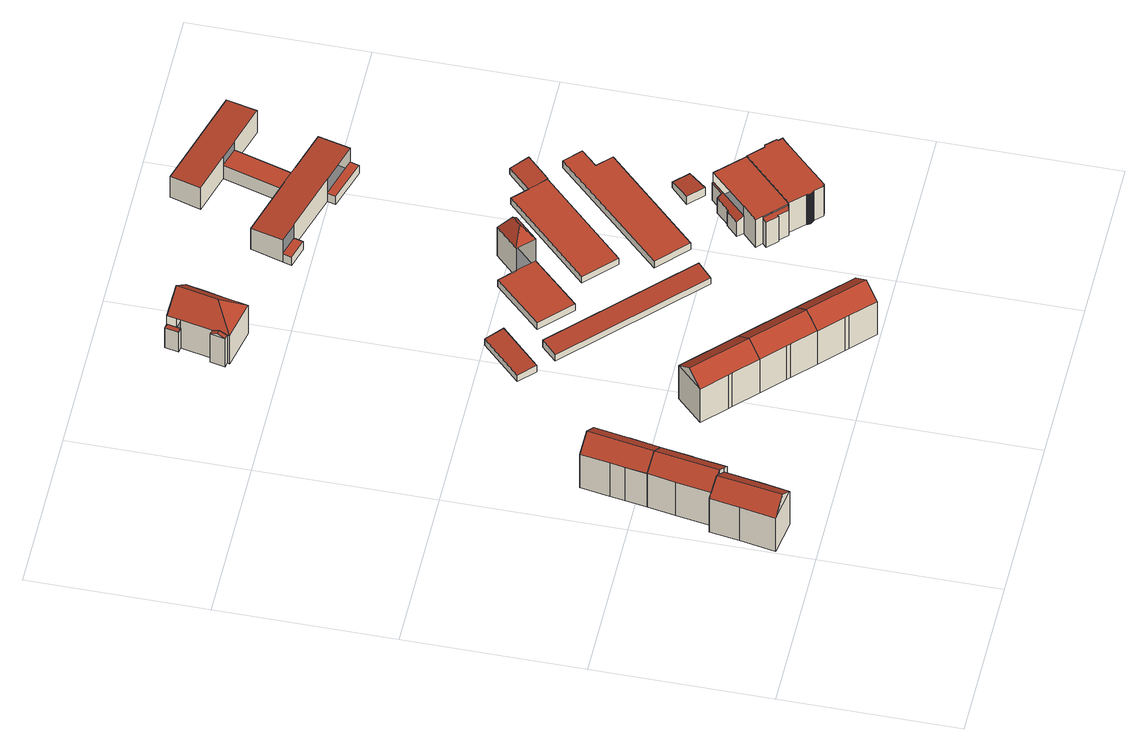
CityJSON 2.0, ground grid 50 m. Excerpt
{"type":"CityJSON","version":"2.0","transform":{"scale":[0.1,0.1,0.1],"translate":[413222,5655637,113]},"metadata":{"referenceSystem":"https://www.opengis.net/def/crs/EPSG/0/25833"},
"CityObjects":{
"building1":{"type":"Building","attributes":{"Dachtyp_tdc":"tdcFreeFormRoof","Gemeindeschluessel":14612000,"Dachneigung":36.98,"QualitaetDacherkennung":89,"Geometrietyp2DReferenz":"3000","measuredHeight":16.65,"function":"31001_9998","roofType":"5000"},"geometry":[{"type":"Solid","lod":"2","boundaries":[[[[0,1,2,3]],[[1,4,5,2]],[[4,6,7,5]],[[6,8,9,7]],[[8,10,11,9]],[[10,12,13,11]],[[12,0,3,13]],[[14,15,6,4,1]],[[12,10,8,15,14,0]],[[8,6,15]],[[1,0,14]],[[3,2,5,7,9,11,13]]]],"semantics":{"surfaces":[{"type":"WallSurface"},{"type":"RoofSurface"},{"type":"GroundSurface"}],"values":[[0,0,0,0,0,0,0,1,1,0,0,2]]}}]},
"building2":{"type":"Building","attributes":{"Dachtyp_tdc":"tdcGableRoof","Gemeindeschluessel":14612000,"Dachneigung":36.95,"QualitaetDacherkennung":88,"Geometrietyp2DReferenz":"3000","measuredHeight":16.61,"function":"31001_9998","roofType":"3100"},"geometry":[{"type":"Solid","lod":"2","boundaries":[[[[16,17,18,19]],[[17,20,9,18]],[[20,21,22,9]],[[21,23,24,22]],[[23,25,26,24]],[[25,27,28,26]],[[27,29,30,28]],[[29,31,32,30]],[[31,33,34,32]],[[33,16,19,34]],[[29,27,25,23,21]],[[21,20,17,16,33,31,29]],[[19,18,9,22,24,26,28,30,32,34]]]],"semantics":{"surfaces":[{"type":"WallSurface"},{"type":"RoofSurface"},{"type":"GroundSurface"}],"values":[[0,0,0,0,0,0,0,0,0,0,1,1,2]]}}]},
"building3":{"type":"Building","attributes":{"Dachtyp_tdc":"tdcFreeFormRoof","Gemeindeschluessel":14612000,"Dachneigung":37.02,"QualitaetDacherkennung":90,"Geometrietyp2DReferenz":"3000","measuredHeight":16.63,"function":"31001_9998","roofType":"5000"},"geometry":[{"type":"Solid","lod":"2","boundaries":[[[[35,36,37,38]],[[36,39,40,37]],[[39,41,42,40]],[[41,43,44,42]],[[43,45,46,44]],[[45,47,32,46]],[[47,48,28,32]],[[48,35,38,28]],[[49,39,36,35,27,29]],[[50,49,29,31,51,52]],[[41,50,52,43]],[[43,52,51,45]],[[45,51,31,47]],[[47,31,29,27,48]],[[39,49,50,41]],[[48,27,35]],[[38,37,40,42,44,46,32,28]]]],"semantics":{"surfaces":[{"type":"WallSurface"},{"type":"RoofSurface"},{"type":"GroundSurface"}],"values":[[0,0,0,0,0,0,0,0,1,1,0,0,0,0,0,0,2]]}}]},
"building4":{"type":"Building","attributes":{"Dachtyp_tdc":"tdcFreeFormRoof","Gemeindeschluessel":14612000,"Dachneigung":35.44,"QualitaetDacherkennung":84,"Geometrietyp2DReferenz":"3000","measuredHeight":16.36,"function":"31001_9998","roofType":"5000"},"geometry":[{"type":"Solid","lod":"2","boundaries":[[[[53,54,55,56]],[[54,57,58,55]],[[57,59,60,58]],[[59,61,62,60]],[[61,63,64,62]],[[63,53,56,64]],[[65,57,54,66]],[[61,59,65,66,53,63]],[[59,57,65]],[[54,53,66]],[[56,55,58,60,62,64]]]],"semantics":{"surfaces":[{"type":"WallSurface"},{"type":"RoofSurface"},{"type":"GroundSurface"}],"values":[[0,0,0,0,0,0,1,1,0,0,2]]}}]},
"building5":{"type":"Building","attributes":{"Dachtyp_tdc":"tdcFreeFormRoof","Gemeindeschluessel":14612000,"Dachneigung":35.19,"QualitaetDacherkennung":82,"Geometrietyp2DReferenz":"3000","measuredHeight":16.36,"function":"31001_9998","roofType":"5000"},"geometry":[{"type":"Solid","lod":"2","boundaries":[[[[57,67,68,58]],[[67,69,70,68]],[[69,71,72,70]],[[71,69,73,74,59,75]],[[73,67,57,74]],[[57,59,74]],[[69,67,73]],[[72,76,60,58,68,70]],[[71,75,76,72]],[[75,59,60,76]],[[59,57,58,60]]]],"semantics":{"surfaces":[{"type":"WallSurface"},{"type":"RoofSurface"},{"type":"GroundSurface"}],"values":[[0,0,0,1,1,0,0,2,0,0,0]]}}]},
"building6":{"type":"Building","attributes":{"Dachtyp_tdc":"tdcPolyFlatRoof","Gemeindeschluessel":14612000,"Dachneigung":3.97,"QualitaetDacherkennung":82,"Geometrietyp2DReferenz":"3000","measuredHeight":2.7,"function":"31001_2463","roofType":"2100"},"geometry":[{"type":"Solid","lod":"2","boundaries":[[[[77,78,79,80]],[[78,81,82,79]],[[81,83,84,82]],[[83,77,80,84]],[[83,81,78,77]],[[80,79,82,84]]]],"semantics":{"surfaces":[{"type":"WallSurface"},{"type":"RoofSurface"},{"type":"GroundSurface"}],"values":[[0,0,0,0,1,2]]}}]},
"building7":{"type":"Building","attributes":{"Dachtyp_tdc":"tdcFreeFormRoof","Gemeindeschluessel":14612000,"Dachneigung":35.73,"QualitaetDacherkennung":81,"Geometrietyp2DReferenz":"3000","measuredHeight":16.39,"function":"31001_9998","roofType":"5000"},"geometry":[{"type":"Solid","lod":"2","boundaries":[[[[85,67,68,70]],[[67,86,87,68]],[[86,88,89,87]],[[88,90,91,89]],[[90,92,93,91]],[[92,85,70,93]],[[94,86,67,95]],[[90,88,94,95,85,92]],[[88,86,94]],[[67,85,95]],[[70,68,87,89,91,93]]]],"semantics":{"surfaces":[{"type":"WallSurface"},{"type":"RoofSurface"},{"type":"GroundSurface"}],"values":[[0,0,0,0,0,0,1,1,0,0,2]]}}]},
"building8":{"type":"Building","attributes":{"Dachtyp_tdc":"tdcPolyFlatRoof","Gemeindeschluessel":14612000,"Dachneigung":5.38,"QualitaetDacherkennung":82,"Geometrietyp2DReferenz":"3000","measuredHeight":2.81,"function":"31001_2463","roofType":"2100"},"geometry":[{"type":"Solid","lod":"2","boundaries":[[[[96,97,98,99]],[[97,100,101,98]],[[100,102,103,101]],[[102,96,99,103]],[[102,100,97,96]],[[99,98,101,103]]]],"semantics":{"surfaces":[{"type":"WallSurface"},{"type":"RoofSurface"},{"type":"GroundSurface"}],"values":[[0,0,0,0,1,2]]}}]},
"building9":{"type":"Building","attributes":{"Gemeindeschluessel":14612000,"Geometrietyp2DReferenz":"3000","function":"31001_9998","roofType":"9999"},"children":["building9-1","building9-2","building9-3"]},
"building9-1":{"type":"BuildingPart","attributes":{"Dachtyp_tdc":"tdcFreeFormRoof","Dachneigung":52.76,"QualitaetDacherkennung":8,"Geometrietyp2DReferenz":"3000","measuredHeight":8.4,"roofType":"5000"},"parents":["building9"],"geometry":[{"type":"MultiSurface","lod":"2","boundaries":[[[104,105,106,107]],[[105,108,109,106]],[[108,110,111,109]],[[112,110,108]],[[113,112,108,105]],[[113,105,104]],[[112,113,104,110]],[[107,106,109,111]]],"semantics":{"surfaces":[{"type":"WallSurface"},{"type":"RoofSurface"},{"type":"GroundSurface"}],"values":[0,0,0,1,1,0,1,2]}}]},
"building9-2":{"type":"BuildingPart","attributes":{"Dachtyp_tdc":"tdcGableRoof","Dachneigung":18.7,"QualitaetDacherkennung":70,"Geometrietyp2DReferenz":"3000","measuredHeight":11.54,"roofType":"3100"},"parents":["building9"],"geometry":[{"type":"MultiSurface","lod":"2","boundaries":[[[114,115,116,117]],[[114,118,119,115]],[[118,114,120]],[[117,121,122]],[[114,117,122,120]],[[121,118,120,122]],[[116,115,119,123]]],"semantics":{"surfaces":[{"type":"WallSurface"},{"type":"RoofSurface"},{"type":"GroundSurface"}],"values":[0,0,0,0,1,1,2]}}]},
"building9-3":{"type":"BuildingPart","attributes":{"Dachtyp_tdc":"tdcFreeFormRoof","Dachneigung":43.19,"QualitaetDacherkennung":62,"Geometrietyp2DReferenz":"3000","measuredHeight":16.34,"roofType":"5000"},"parents":["building9"],"geometry":[{"type":"MultiSurface","lod":"2","boundaries":[[[121,124,104,107,123]],[[125,126,127,111,110]],[[126,128,129,127]],[[128,130,131,129]],[[130,132,133,131]],[[132,134,135,133]],[[134,136,137,135]],[[136,117,116,137]],[[136,134,138]],[[134,132,130,128,126,138]],[[126,125,124,121,117,136,138]],[[123,107,111,127,129,131,133,135,137,116]]],"semantics":{"surfaces":[{"type":"WallSurface"},{"type":"RoofSurface"},{"type":"GroundSurface"}],"values":[0,0,0,0,0,0,0,0,1,1,1,2]}}]},
"building10":{"type":"Building","attributes":{"Gemeindeschluessel":14612000,"Geometrietyp2DReferenz":"3000","function":"31001_2463","roofType":"9999"},"children":["building10-1","building10-2"]},
"building10-1":{"type":"BuildingPart","attributes":{"Dachtyp_tdc":"tdcFreeFormRoof","Dachneigung":56.36,"QualitaetDacherkennung":4,"Geometrietyp2DReferenz":"3000","measuredHeight":15.58,"roofType":"5000"},"parents":["building10"],"geometry":[{"type":"MultiSurface","lod":"2","boundaries":[[[139,140,141,142,143]],[[140,144,145,141]],[[144,146,147,148,145]],[[149,150,146,144]],[[149,144,140]],[[150,149,140,139]],[[150,139,146]],[[142,141,145,148]]],"semantics":{"surfaces":[{"type":"WallSurface"},{"type":"RoofSurface"},{"type":"GroundSurface"}],"values":[0,0,0,1,1,1,1,2]}}]},
"building10-2":{"type":"BuildingPart","attributes":{"Dachtyp_tdc":"tdcPolyFlatRoof","Dachneigung":0,"QualitaetDacherkennung":77,"Geometrietyp2DReferenz":"3000","measuredHeight":2.5,"roofType":"1000"},"parents":["building10"],"geometry":[{"type":"MultiSurface","lod":"2","boundaries":[[[151,152,153,154]],[[152,143,142,153]],[[147,155,156,148]],[[155,151,154,156]],[[155,147,143,152,151]],[[154,153,142,148,156]]],"semantics":{"surfaces":[{"type":"WallSurface"},{"type":"RoofSurface"},{"type":"GroundSurface"}],"values":[0,0,0,0,1,2]}}]},
"building11":{"type":"Building","attributes":{"Gemeindeschluessel":14612000,"Geometrietyp2DReferenz":"3000","function":"31001_9998","roofType":"9999"},"children":["building11-1","building11-2","building11-3"]},
"building11-1":{"type":"BuildingPart","attributes":{"Dachtyp_tdc":"tdcPolyFlatRoof","Dachneigung":11.38,"QualitaetDacherkennung":41,"Geometrietyp2DReferenz":"3000","measuredHeight":10.02,"roofType":"2100"},"parents":["building11"],"geometry":[{"type":"MultiSurface","lod":"2","boundaries":[[[157,158,159,160]],[[158,161,162,159]],[[161,163,164,162]],[[163,165,166,164]],[[165,167,168,166]],[[165,163,161,158,157,167]],[[168,160,159,162,164,166]]],"semantics":{"surfaces":[{"type":"WallSurface"},{"type":"RoofSurface"},{"type":"GroundSurface"}],"values":[0,0,0,0,0,1,2]}}]},
"building11-2":{"type":"BuildingPart","attributes":{"Dachtyp_tdc":"tdcPolyFlatRoof","Dachneigung":0,"QualitaetDacherkennung":41,"Geometrietyp2DReferenz":"3000","measuredHeight":10.57,"roofType":"1000"},"parents":["building11"],"geometry":[{"type":"MultiSurface","lod":"2","boundaries":[[[169,170,160,171]],[[170,157,160]],[[172,168,167]],[[172,173,174,168]],[[173,175,176,177,174]],[[178,179,180,181,182]],[[179,169,171,180]],[[179,178,175,173,172,170,169]],[[171,160,168,174,177,181,180]]],"semantics":{"surfaces":[{"type":"WallSurface"},{"type":"RoofSurface"},{"type":"GroundSurface"}],"values":[0,0,0,0,0,0,0,1,2]}}]},
"building11-3":{"type":"BuildingPart","attributes":{"Dachtyp_tdc":"tdcPolyFlatRoof","Dachneigung":33.02,"QualitaetDacherkennung":25,"Geometrietyp2DReferenz":"3000","measuredHeight":6.79,"roofType":"2100"},"parents":["building11"],"geometry":[{"type":"MultiSurface","lod":"2","boundaries":[[[176,183,184,177]],[[183,185,186,184]],[[185,187,188,186]],[[187,189,190,188]],[[189,191,192,190]],[[193,191,189,187,185,183,176,182]],[[181,177,184,186,188,190,192,194]],[[191,193,194,192]],[[193,182,181,194]]],"semantics":{"surfaces":[{"type":"WallSurface"},{"type":"RoofSurface"},{"type":"GroundSurface"}],"values":[0,0,0,0,0,1,2,0,0]}}]},
"building12":{"type":"Building","attributes":{"Gemeindeschluessel":14612000,"Geometrietyp2DReferenz":"3000","function":"31001_2463","roofType":"9999"},"children":["building12-1","building12-2"]},
"building12-1":{"type":"BuildingPart","attributes":{"Dachtyp_tdc":"tdcPolyFlatRoof","Dachneigung":5.37,"QualitaetDacherkennung":77,"Geometrietyp2DReferenz":"3000","measuredHeight":2.81,"roofType":"2100"},"parents":["building12"],"geometry":[{"type":"MultiSurface","lod":"2","boundaries":[[[195,196,197,198]],[[196,199,200,201,197]],[[202,195,198,203]],[[202,204,199,196,195]],[[198,197,201,203]]],"semantics":{"surfaces":[{"type":"WallSurface"},{"type":"RoofSurface"},{"type":"GroundSurface"}],"values":[0,0,0,1,2]}}]},
"building12-2":{"type":"BuildingPart","attributes":{"Dachtyp_tdc":"tdcPolyFlatRoof","Dachneigung":0,"QualitaetDacherkennung":75,"Geometrietyp2DReferenz":"3000","measuredHeight":2.47,"roofType":"1000"},"parents":["building12"],"geometry":[{"type":"MultiSurface","lod":"2","boundaries":[[[205,206,207,208]],[[206,209,202,203,207]],[[200,210,211,201]],[[210,205,208,211]],[[210,200,204,209,206,205]],[[208,207,203,201,211]]],"semantics":{"surfaces":[{"type":"WallSurface"},{"type":"RoofSurface"},{"type":"GroundSurface"}],"values":[0,0,0,0,1,2]}}]},
"building13":{"type":"Building","attributes":{"Dachtyp_tdc":"tdcPolyFlatRoof","Gemeindeschluessel":14612000,"Dachneigung":0,"QualitaetDacherkennung":65,"Geometrietyp2DReferenz":"3000","measuredHeight":2.51,"function":"31001_2463","roofType":"1000"},"geometry":[{"type":"Solid","lod":"2","boundaries":[[[[212,213,214,215]],[[213,216,217,214]],[[216,218,219,217]],[[218,220,221,219]],[[220,222,223,221]],[[222,212,215,223]],[[222,220,218,216,213,212]],[[215,214,217,219,221,223]]]],"semantics":{"surfaces":[{"type":"WallSurface"},{"type":"RoofSurface"},{"type":"GroundSurface"}],"values":[[0,0,0,0,0,0,1,2]]}}]},
"building14":{"type":"Building","attributes":{"Dachtyp_tdc":"tdcPolyFlatRoof","Gemeindeschluessel":14612000,"Dachneigung":0,"QualitaetDacherkennung":35,"Geometrietyp2DReferenz":"3000","measuredHeight":11.31,"function":"31001_9998","roofType":"1000"},"geometry":[{"type":"Solid","lod":"2","boundaries":[[[[224,225,226,227]],[[225,228,229,226]],[[228,230,231,229]],[[228,225,224,232,233,234,235,236,237,238,239,240,241,242,243,244,245,246,247,248,249,250,251,252,253,254,255,256,257,258,259,260,261,262,263,264,230]],[[231,265,266,267,268,269,270,271,272,273,274,275,276,277,278,279,280,281,282,283,284,285,286,287,288,289,290,291,292,293,294,295,296,297,227,226,229]],[[230,264,265,231]],[[264,263,266,265]],[[263,262,267,266]],[[262,261,268,267]],[[261,260,269,268]],[[254,253,276,275]],[[257,256,273,272]],[[256,255,274,273]],[[255,254,275,274]],[[253,252,277,276]],[[252,251,278,277]],[[251,250,279,278]],[[250,249,280,279]],[[249,248,281,280]],[[248,247,282,281]],[[247,246,283,282]],[[246,245,284,283]],[[245,244,285,284]],[[244,243,286,285]],[[243,242,287,286]],[[242,241,288,287]],[[241,240,289,288]],[[240,239,290,289]],[[239,238,291,290]],[[238,237,292,291]],[[237,236,293,292]],[[236,235,294,293]],[[260,259,270,269]],[[259,258,271,270]],[[258,257,272,271]],[[235,234,295,294]],[[234,233,296,295]],[[233,232,297,296]],[[232,224,227,297]]]],"semantics":{"surfaces":[{"type":"WallSurface"},{"type":"RoofSurface"},{"type":"GroundSurface"}],"values":[[0,0,0,1,2,0,0,0,0,0,0,0,0,0,0,0,0,0,0,0,0,0,0,0,0,0,0,0,0,0,0,0,0,0,0,0,0,0,0]]}}]},
"building15":{"type":"Building","attributes":{"Dachtyp_tdc":"tdcPolyFlatRoof","Gemeindeschluessel":14612000,"Dachneigung":7.81,"QualitaetDacherkennung":60,"Geometrietyp2DReferenz":"3000","measuredHeight":3.02,"function":"31001_2463","roofType":"2100"},"geometry":[{"type":"Solid","lod":"2","boundaries":[[[[298,299,300,301]],[[299,302,303,300]],[[302,304,305,303]],[[304,298,301,305]],[[304,302,299,298]],[[301,300,303,305]]]],"semantics":{"surfaces":[{"type":"WallSurface"},{"type":"RoofSurface"},{"type":"GroundSurface"}],"values":[[0,0,0,0,1,2]]}}]},
"building16":{"type":"Building","attributes":{"Gemeindeschluessel":14612000,"Geometrietyp2DReferenz":"3000","function":"31001_9998","roofType":"9999"},"children":["building16-1","building16-2","building16-3","building16-4","building16-5"]},
"building16-1":{"type":"BuildingPart","attributes":{"Dachtyp_tdc":"tdcPolyFlatRoof","Dachneigung":0,"QualitaetDacherkennung":86,"Geometrietyp2DReferenz":"3000","measuredHeight":5.06,"roofType":"1000"},"parents":["building16"],"geometry":[{"type":"MultiSurface","lod":"2","boundaries":[[[306,307,308,309]],[[310,311,312,313]],[[311,310,307,306]],[[309,308,313,312]]],"semantics":{"surfaces":[{"type":"WallSurface"},{"type":"RoofSurface"},{"type":"GroundSurface"}],"values":[0,0,1,2]}}]},
"building16-2":{"type":"BuildingPart","attributes":{"Dachtyp_tdc":"tdcPolyFlatRoof","Dachneigung":3.37,"QualitaetDacherkennung":72,"Geometrietyp2DReferenz":"3000","measuredHeight":8.46,"roofType":"2100"},"parents":["building16"],"geometry":[{"type":"MultiSurface","lod":"2","boundaries":[[[314,315,309,316]],[[315,306,309]],[[317,312,311]],[[317,318,319,312]],[[318,320,321,319]],[[320,322,321]],[[323,324,325,326,327]],[[324,328,325]],[[329,314,316,330,331]],[[329,324,323,320,318,317,315,314]],[[316,309,312,319,321,326,325,330]]],"semantics":{"surfaces":[{"type":"WallSurface"},{"type":"RoofSurface"},{"type":"GroundSurface"}],"values":[0,0,0,0,0,0,0,0,0,1,2]}}]},
"building16-3":{"type":"BuildingPart","attributes":{"Dachtyp_tdc":"tdcPolyFlatRoof","Dachneigung":0,"QualitaetDacherkennung":24,"Geometrietyp2DReferenz":"3000","measuredHeight":3.16,"roofType":"1000"},"parents":["building16"],"geometry":[{"type":"MultiSurface","lod":"2","boundaries":[[[322,332,333,321]],[[332,334,335,333]],[[334,327,326,335]],[[327,334,332,322]],[[321,333,335,326]]],"semantics":{"surfaces":[{"type":"WallSurface"},{"type":"RoofSurface"},{"type":"GroundSurface"}],"values":[0,0,0,1,2]}}]},
"building16-4":{"type":"BuildingPart","attributes":{"Dachtyp_tdc":"tdcPolyFlatRoof","Dachneigung":2.76,"QualitaetDacherkennung":74,"Geometrietyp2DReferenz":"3000","measuredHeight":8.4,"roofType":"2100"},"parents":["building16"],"geometry":[{"type":"MultiSurface","lod":"2","boundaries":[[[336,337,338,339]],[[337,340,310,313,338]],[[341,342,343,308,307]],[[342,344,345,343]],[[344,336,339,345]],[[344,342,341,340,337,336]],[[339,338,313,308,343,345]]],"semantics":{"surfaces":[{"type":"WallSurface"},{"type":"RoofSurface"},{"type":"GroundSurface"}],"values":[0,0,0,0,0,1,2]}}]},
"building16-5":{"type":"BuildingPart","attributes":{"Dachtyp_tdc":"tdcPolyFlatRoof","Dachneigung":0,"QualitaetDacherkennung":1,"Geometrietyp2DReferenz":"3000","measuredHeight":3.14,"roofType":"1000"},"parents":["building16"],"geometry":[{"type":"MultiSurface","lod":"2","boundaries":[[[328,346,347,325]],[[346,348,349,347]],[[348,331,330,349]],[[348,346,328,331]],[[330,325,347,349]]],"semantics":{"surfaces":[{"type":"WallSurface"},{"type":"RoofSurface"},{"type":"GroundSurface"}],"values":[0,0,0,1,2]}}]}
},
"vertices":[
[101,92,143],[2,108,142],[2,108,14],[101,92,14],[19,207,143],[19,207,14],[33,291,142],[33,291,14],[131,272,144],[131,272,14],[117,187,144],[117,187,14],[115,175,144],[115,175,14],[52,100,181],[83,281,181],
[166,356,143],[152,269,143],[152,269,14],[166,356,14],[131,272,159],[103,278,180],[103,278,14],[54,287,143],[54,287,14],[70,388,143],[70,388,14],[84,467,143],[84,467,14],[133,459,180],[133,459,14],[182,451,143],[182,451,14],[168,368,143],[168,368,14],
[94,529,142],[101,569,142],[101,569,14],[94,529,14],[115,652,142],[115,652,14],[214,636,142],[214,636,14],[199,548,142],[199,548,14],[197,536,142],[197,536,14],[182,451,142],[84,467,142],[165,644,180],[214,636,143],[197,536,143],[199,548,143],
[403,394,142],[473,466,142],[473,466,14],[403,394,14],[607,336,142],[607,336,14],[537,264,142],[537,264,14],[476,324,142],[476,324,14],[467,332,142],[467,332,14],[572,300,178],[439,430,178],
[736,211,142],[736,211,14],[666,139,142],[666,139,14],[607,197,142],[607,197,14],[702,175,177],[573,301,177],[598,206,142],[598,206,14],
[555,999,34],[598,958,38],[598,958,11],[555,999,11],[489,847,38],[489,847,11],[447,889,34],[447,889,11],
[666,139,141],[870,81,142],[870,81,14],[800,9,141],[800,9,14],[738,70,141],[738,70,14],[729,78,141],[729,78,14],[836,45,178],[702,175,178],
[928,510,38],[887,469,33],[887,469,10],[928,510,10],[538,808,33],[538,808,10],[579,850,38],[579,850,10],
[383,1769,81],[369,1772,81],[369,1772,6],[383,1769,6],[377,1811,81],[377,1811,6],[391,1808,81],[391,1808,6],[383,1803,90],[376,1770,90],
[343,1643,114],[343,1643,6],[357,1641,6],[357,1641,114],[352,1684,114],[352,1684,6],[348,1664,122],[365,1681,114],[361,1662,122],[365,1681,6],
[383,1769,114],[391,1808,114],[449,1796,170],[449,1796,6],[508,1783,114],[508,1783,6],[496,1727,114],[496,1727,6],[484,1673,114],[484,1673,6],[470,1609,114],[470,1609,6],[355,1634,114],[355,1634,6],[425,1679,170],
[805,968,120],[868,1033,120],[868,1033,10],[805,968,10],[805,968,35],[912,991,120],[912,991,10],[849,926,120],[849,926,35],[849,926,10],[871,992,166],[849,969,166],
[636,877,35],[763,1009,35],[763,1009,10],[636,877,10],[722,794,35],[722,794,10],
[1106,311,114],[1092,306,111],[1092,306,14],[1106,311,14],[1069,330,111],[1069,330,14],[1066,327,111],[1066,327,14],[1039,354,111],[1039,354,14],[1050,366,114],[1050,366,14],
[1108,309,119],[1106,311,119],[1108,309,14],[1050,366,119],[1034,381,119],[1034,381,14],[1075,422,119],[1075,422,82],[1075,422,14],[1174,524,119],[1247,451,119],[1247,451,14],[1174,524,14],[1174,524,82],
[1060,437,68],[1060,437,14],[1093,470,68],[1093,470,14],[1095,467,71],[1095,467,14],[1131,504,71],[1131,504,14],[1141,494,80],[1141,494,14],[1172,526,80],[1172,526,14],
[1154,1061,33],[1198,1019,39],[1198,1019,11],[1154,1061,11],[1135,955,39],[1135,955,35],[1135,955,11],[1091,997,33],[1091,997,11],[1109,979,35],
[819,798,35],[1051,1036,35],[1051,1036,11],[819,798,11],[1091,997,35],[903,717,35],[903,717,11],
[910,625,36],[1206,931,36],[1206,931,11],[910,625,11],[1251,888,36],[1251,888,11],[1208,844,36],[1208,844,11],[1247,806,36],[1247,806,11],[993,545,36],[993,545,11],
[1294,413,121],[1320,387,121],[1320,387,7],[1294,413,7],[1319,381,121],[1319,381,7],[1328,373,121],[1328,373,7],[1287,411,121],[1260,438,121],[1252,446,121],[1247,451,121],[1108,309,121],[1146,271,121],[1146,270,121],[1147,269,121],[1147,268,121],[1147,266,121],[1148,265,121],[1148,264,121],[1149,263,121],[1150,262,121],[1151,261,121],[1151,260,121],[1152,259,121],[1153,258,121],[1154,258,121],[1156,257,121],[1157,257,121],[1157,256,121],[1158,256,121],[1159,256,121],[1160,255,121],[1161,255,121],[1162,255,121],[1163,255,121],[1185,233,121],[1188,236,121],[1192,233,121],[1274,318,121],[1315,361,121],[1315,361,7],[1274,318,7],[1192,233,7],[1188,236,7],[1185,233,7],[1163,255,7],[1162,255,7],[1161,255,7],[1160,255,7],[1159,256,7],[1158,256,7],[1157,256,7],[1157,257,7],[1156,257,7],[1154,258,7],[1153,258,7],[1152,259,7],[1151,260,7],[1151,261,7],[1150,262,7],[1149,263,7],[1148,264,7],[1148,265,7],[1147,266,7],[1147,268,7],[1147,269,7],[1146,270,7],[1146,271,7],[1108,309,7],[1247,451,7],[1252,446,7],[1260,438,7],[1287,411,7],
[1145,588,43],[1195,638,33],[1195,638,12],[1145,588,12],[1234,599,33],[1234,599,12],[1185,548,43],[1185,548,12],
[929,1612,64],[980,1784,64],[980,1784,14],[929,1612,14],[1040,1766,64],[989,1594,64],[989,1594,14],[1040,1766,14],
[754,1663,93],[929,1612,93],[754,1663,14],[989,1594,93],[1106,1559,93],[1106,1559,14],[1079,1468,98],[1079,1468,14],[1079,1468,45],[959,1503,98],[787,1554,98],[787,1554,14],[959,1503,14],[959,1503,45],[787,1554,45],[727,1572,98],[727,1572,14],[727,1572,45],
[1072,1443,45],[1072,1443,14],[952,1479,45],[952,1479,14],
[1182,1819,93],[1157,1732,98],[1157,1732,14],[1182,1819,14],[1040,1766,98],[980,1784,98],[862,1819,98],[862,1819,14],[888,1906,93],[888,1906,14],
[780,1529,45],[780,1529,14],[720,1547,45],[720,1547,14]
]}
